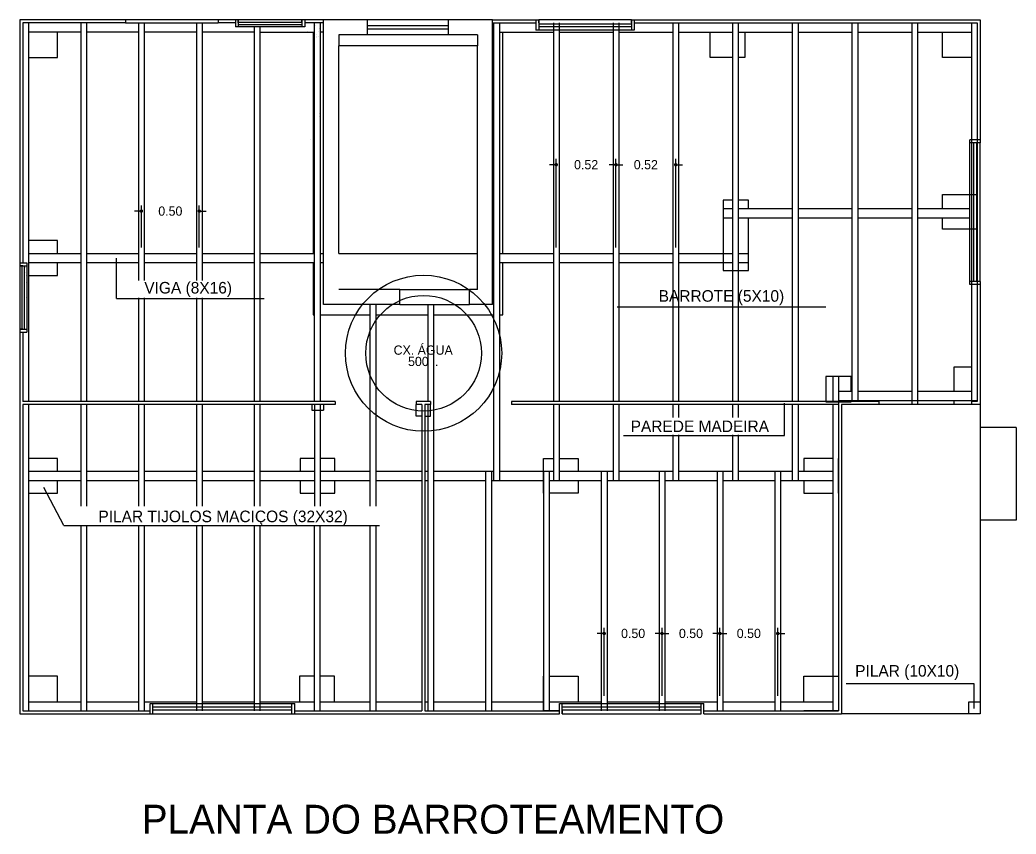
# Model space of a CAD drawing. Extents: x -7 to 295, y -11 to 39.
# Drawn here: x 62.04 to 70.65, y -5.29 to 1.75 of the extents above; entities that cross this region are included whole.
import ezdxf
from ezdxf.enums import TextEntityAlignment as Align

# ---------------------------------------------------------------- set-up
doc = ezdxf.new("R2010")
doc.units = 0
doc.header["$LTSCALE"] = 20
doc.linetypes.add('DASHED2', pattern=[0.375, 0.25, -0.125])
doc.layers.get('0').update_dxf_attribs({"linetype": 'CONTINUOUS'})
doc.layers.get('DEFPOINTS').update_dxf_attribs({"linetype": 'CONTINUOUS'})
for name, color, linetype in [('DIM', 244, 'CONTINUOUS'), ('EQUIPAMENTOS', 1, 'CONTINUOUS'), ('JANELA', 5, 'CONTINUOUS'), ('MADEIRAME', 244, 'CONTINUOUS'), ('PAREDALV', 7, 'CONTINUOUS'), ('PAREDE', 250, 'CONTINUOUS'), ('PEN33', 7, 'CONTINUOUS'), ('PILJOLO', 1, 'CONTINUOUS'), ('PISO', 30, 'CONTINUOUS'), ('TELHADO', 1, 'CONTINUOUS'), ('TEXTO', 244, 'CONTINUOUS'), ('VISTAL', 30, 'CONTINUOUS'), ('VISTAP', 244, 'CONTINUOUS')]:
    doc.layers.add(name, color=color, linetype=linetype)
doc.styles.add('STYLE1', font='txt')
doc.dimstyles.get("Standard").update_dxf_attribs({"dimtxt": 0.08, "dimasz": 0.03, "dimexe": 0.05, "dimexo": 0.05, "dimgap": 0.09, "dimtad": 0, "dimzin": 0, "dimtxsty": 'STANDARD', "dimblk1": 'DOT', "dimblk2": 'DOT', "dimsah": 1, "dimcen": 0.09, "dimclrd": 30, "dimclre": 30, "dimclrt": 244, "dimazin": 3, "dimtfac": 1, "dimtdec": 4, "dimtofl": 0, "dimtmove": 0, "dimatfit": 3, "dimtolj": 1, "dimtzin": 0})

# ---------------------------------------------------------------- blocks, each defined once
blk = doc.blocks.new('_DOT')
at = {"color": 0, "linetype": 'BYBLOCK'}
blk.add_line((-0.5, 0), (-1, 0), dxfattribs=at)
at = {"color": 0, "linetype": 'BYBLOCK', "const_width": 0.5}
blk.add_lwpolyline([(-0.25, 0, 1), (0.25, 0, 1)], format="xyb", close=True, dxfattribs=at)
blk = doc.blocks.new('*D8')
at = {"color": 30, "linetype": 'BYBLOCK'}
for p, q in [((3.5257, -8.6341), (3.5257, -8.044)), ((4.0257, -8.6341), (4.0257, -8.044)), ((3.4957, -8.094), (3.4657, -8.094)), ((4.0557, -8.094), (4.0857, -8.094))]:
    blk.add_line(p, q, dxfattribs=at)
at = {"layer": 'DEFPOINTS', "color": 0, "linetype": 'BYBLOCK'}
for p in [(4.0257, -8.094), (3.5257, -8.6841), (4.0257, -8.6841)]:
    blk.add_point(p, dxfattribs=at)
at = {"color": 30, "linetype": 'BYBLOCK', "xscale": 0.03, "yscale": 0.03, "zscale": 0.03}
blk.add_blockref('_DOT', (3.5257, -8.094), dxfattribs=at)
at = {"color": 30, "linetype": 'BYBLOCK', "xscale": 0.03, "yscale": 0.03, "zscale": 0.03, "rotation": 180}
blk.add_blockref('_DOT', (4.0257, -8.094), dxfattribs=at)
at = {"color": 244, "linetype": 'BYBLOCK', "insert": (3.7757, -8.094), "char_height": 0.08, "attachment_point": 5}
blk.add_mtext('\\A1;0.50', dxfattribs=at)
blk = doc.blocks.new('*D9')
at = {"color": 30, "linetype": 'BYBLOCK'}
for p, q in [((4.0257, -8.6341), (4.0257, -8.044)), ((4.5257, -8.6341), (4.5257, -8.044)), ((3.9957, -8.094), (3.9657, -8.094)), ((4.5557, -8.094), (4.5857, -8.094))]:
    blk.add_line(p, q, dxfattribs=at)
at = {"layer": 'DEFPOINTS', "color": 0, "linetype": 'BYBLOCK'}
for p in [(4.5257, -8.094), (4.0257, -8.6841), (4.5257, -8.6841)]:
    blk.add_point(p, dxfattribs=at)
at = {"color": 30, "linetype": 'BYBLOCK', "xscale": 0.03, "yscale": 0.03, "zscale": 0.03}
blk.add_blockref('_DOT', (4.0257, -8.094), dxfattribs=at)
at = {"color": 30, "linetype": 'BYBLOCK', "xscale": 0.03, "yscale": 0.03, "zscale": 0.03, "rotation": 180}
blk.add_blockref('_DOT', (4.5257, -8.094), dxfattribs=at)
at = {"color": 244, "linetype": 'BYBLOCK', "insert": (4.2757, -8.094), "char_height": 0.08, "attachment_point": 5}
blk.add_mtext('\\A1;0.50', dxfattribs=at)
blk = doc.blocks.new('*D10')
at = {"color": 30, "linetype": 'BYBLOCK'}
for p, q in [((4.5257, -8.6341), (4.5257, -8.044)), ((5.0257, -8.6341), (5.0257, -8.044)), ((4.4957, -8.094), (4.4657, -8.094)), ((5.0557, -8.094), (5.0857, -8.094))]:
    blk.add_line(p, q, dxfattribs=at)
at = {"layer": 'DEFPOINTS', "color": 0, "linetype": 'BYBLOCK'}
for p in [(5.0257, -8.094), (4.5257, -8.6841), (5.0257, -8.6841)]:
    blk.add_point(p, dxfattribs=at)
at = {"color": 30, "linetype": 'BYBLOCK', "xscale": 0.03, "yscale": 0.03, "zscale": 0.03}
blk.add_blockref('_DOT', (4.5257, -8.094), dxfattribs=at)
at = {"color": 30, "linetype": 'BYBLOCK', "xscale": 0.03, "yscale": 0.03, "zscale": 0.03, "rotation": 180}
blk.add_blockref('_DOT', (5.0257, -8.094), dxfattribs=at)
at = {"color": 244, "linetype": 'BYBLOCK', "insert": (4.7757, -8.094), "char_height": 0.08, "attachment_point": 5}
blk.add_mtext('\\A1;0.50', dxfattribs=at)
blk = doc.blocks.new('*D11')
at = {"color": 30, "linetype": 'BYBLOCK'}
for p, q in [((3.0815, -4.0411), (3.0515, -4.0411)), ((3.1115, -4.7575), (3.1115, -3.9911)), ((3.6277, -4.7575), (3.6277, -3.9911)), ((3.6577, -4.0411), (3.6877, -4.0411))]:
    blk.add_line(p, q, dxfattribs=at)
at = {"layer": 'DEFPOINTS', "color": 0, "linetype": 'BYBLOCK'}
for p in [(3.6277, -4.0411), (3.1115, -4.8075), (3.6277, -4.8075)]:
    blk.add_point(p, dxfattribs=at)
at = {"color": 30, "linetype": 'BYBLOCK', "xscale": 0.03, "yscale": 0.03, "zscale": 0.03}
blk.add_blockref('_DOT', (3.1115, -4.0411), dxfattribs=at)
at = {"color": 30, "linetype": 'BYBLOCK', "xscale": 0.03, "yscale": 0.03, "zscale": 0.03, "rotation": 180}
blk.add_blockref('_DOT', (3.6277, -4.0411), dxfattribs=at)
at = {"color": 244, "linetype": 'BYBLOCK', "insert": (3.3696, -4.0411), "char_height": 0.08, "attachment_point": 5}
blk.add_mtext('\\A1;0.52', dxfattribs=at)
blk = doc.blocks.new('*D12')
at = {"color": 30, "linetype": 'BYBLOCK'}
for p, q in [((3.5977, -4.0411), (3.5677, -4.0411)), ((3.6277, -4.7575), (3.6277, -3.9911)), ((4.1439, -4.7575), (4.1439, -3.9911)), ((4.1739, -4.0411), (4.2039, -4.0411))]:
    blk.add_line(p, q, dxfattribs=at)
at = {"layer": 'DEFPOINTS', "color": 0, "linetype": 'BYBLOCK'}
for p in [(4.1439, -4.0411), (3.6277, -4.8075), (4.1439, -4.8075)]:
    blk.add_point(p, dxfattribs=at)
at = {"color": 30, "linetype": 'BYBLOCK', "xscale": 0.03, "yscale": 0.03, "zscale": 0.03}
blk.add_blockref('_DOT', (3.6277, -4.0411), dxfattribs=at)
at = {"color": 30, "linetype": 'BYBLOCK', "xscale": 0.03, "yscale": 0.03, "zscale": 0.03, "rotation": 180}
blk.add_blockref('_DOT', (4.1439, -4.0411), dxfattribs=at)
at = {"color": 244, "linetype": 'BYBLOCK', "insert": (3.8858, -4.0411), "char_height": 0.08, "attachment_point": 5}
blk.add_mtext('\\A1;0.52', dxfattribs=at)
blk = doc.blocks.new('*D13')
at = {"color": 30, "linetype": 'BYBLOCK'}
for p, q in [((-0.5043, -4.4425), (-0.5343, -4.4425)), ((-0.4743, -4.7575), (-0.4743, -4.3925)), ((0.0257, -4.7575), (0.0257, -4.3925)), ((0.0557, -4.4425), (0.0857, -4.4425))]:
    blk.add_line(p, q, dxfattribs=at)
at = {"layer": 'DEFPOINTS', "color": 0, "linetype": 'BYBLOCK'}
for p in [(0.0257, -4.4425), (-0.4743, -4.8075), (0.0257, -4.8075)]:
    blk.add_point(p, dxfattribs=at)
at = {"color": 30, "linetype": 'BYBLOCK', "xscale": 0.03, "yscale": 0.03, "zscale": 0.03}
blk.add_blockref('_DOT', (-0.4743, -4.4425), dxfattribs=at)
at = {"color": 30, "linetype": 'BYBLOCK', "xscale": 0.03, "yscale": 0.03, "zscale": 0.03, "rotation": 180}
blk.add_blockref('_DOT', (0.0257, -4.4425), dxfattribs=at)
at = {"color": 244, "linetype": 'BYBLOCK', "insert": (-0.2243, -4.4425), "char_height": 0.08, "attachment_point": 5}
blk.add_mtext('\\A1;0.50', dxfattribs=at)

msp = doc.modelspace()

# ---------------------------------------------------------------- linework, layer by layer
at = {"layer": 'DIM', "color": 1, "linetype": 'CONTINUOUS'}
for points in [[(68.2035, 0.189), (68.1211, 0.189), (68.1211, -0.4213), (68.3411, -0.4213)], [(68.3411, 0.115), (68.3411, 0.189), (68.2535, 0.189)], [(68.3411, -0.4213), (68.3411, 0.035)], [(69.2298, -1.4636), (69.2298, -1.3371), (69.0098, -1.3371), (69.0098, -1.5571), (69.2298, -1.5571)], [(69.2298, -1.5571), (69.2298, -1.5436)]]:
    msp.add_lwpolyline(points, dxfattribs=at)
at = {"layer": 'EQUIPAMENTOS', "linetype": 'CONTINUOUS'}
msp.add_line((62.9567, 1.7213), (63.7567, 1.7213), dxfattribs=at)
at = {"layer": 'JANELA'}
for p, q in [((63.9317, 1.7262), (64.4817, 1.7262)), ((63.9317, 1.7062), (64.4817, 1.7062)), ((65.7492, 1.6963), (65.0492, 1.6963)), ((65.7492, 1.6663), (65.0492, 1.6663)), ((66.5292, 1.7138), (67.3292, 1.7138)), ((66.5292, 1.6888), (67.3292, 1.6888)), ((70.2867, 0.6838), (70.2867, -0.5162)), ((70.3117, 0.6838), (70.3117, -0.5162)), ((62.0643, -0.9287), (62.0643, -0.3787)), ((62.0843, -0.9287), (62.0843, -0.3787)), ((64.3942, -4.1962), (63.1942, -4.1962)), ((67.9317, -4.1962), (66.7317, -4.1962)), ((64.3942, -4.2212), (63.1942, -4.2212)), ((67.9317, -4.2212), (66.7317, -4.2212))]:
    msp.add_line(p, q, dxfattribs=at)
at = {"layer": 'JANELA', "color": 244}
for p, q in [((65.7492, 1.7463), (65.0492, 1.7463)), ((65.7492, 1.6163), (65.0492, 1.6163))]:
    msp.add_line(p, q, dxfattribs=at)
at = {"layer": 'MADEIRAME', "color": 30, "linetype": 'CONTINUOUS'}
for p, q in [((62.879, -0.6623), (64.156, -0.6623)), ((67.2065, -0.7332), (69.0088, -0.7332)), ((67.2607, -1.8479), (68.6537, -1.8479)), ((62.4226, -2.6259), (65.151, -2.6259)), ((69.1857, -3.9897), (70.2904, -3.9897))]:
    msp.add_line(p, q, dxfattribs=at)
at = {"layer": 'PAREDALV'}
for p, q in [((64.6692, -0.7137), (64.6692, 1.7463)), ((65.0492, 1.7463), (64.6692, 1.7463)), ((65.0492, 1.6163), (65.0492, 1.7463)), ((65.7492, 1.6163), (65.7492, 1.7463)), ((66.1292, 1.7463), (65.7492, 1.7463)), ((66.1292, -0.7137), (66.1292, 1.7463)), ((65.0492, 1.6163), (64.7992, 1.6163)), ((65.9992, 1.6163), (65.7492, 1.6163)), ((65.3292, -0.5837), (64.7992, -0.5837)), ((65.3292, -0.7137), (65.3292, -0.5837)), ((65.9992, -0.5837), (65.9292, -0.5837)), ((65.9292, -0.7137), (65.9292, -0.5837)), ((65.3292, -0.7137), (64.6692, -0.7137)), ((66.1292, -0.7137), (65.9292, -0.7137))]:
    msp.add_line(p, q, dxfattribs=at)
at = {"layer": 'PAREDALV', "color": 1}
msp.add_line((65.9992, -0.5837), (65.9992, 1.5213), dxfattribs=at)
at = {"layer": 'PAREDE'}
for p, q in [((62.0442, 1.7463), (62.0442, -0.3787)), ((62.9567, 1.7463), (62.0442, 1.7463)), ((62.9567, 1.7463), (62.9567, 1.7213)), ((63.7567, 1.7463), (63.7567, 1.7213)), ((63.9317, 1.7463), (63.7567, 1.7463)), ((63.9067, 1.7463), (63.9067, 1.7213)), ((64.6692, 1.7463), (64.4817, 1.7463)), ((64.5067, 1.7463), (64.5067, 1.7213)), ((66.1292, 1.7463), (66.5292, 1.7463)), ((67.3292, 1.7463), (70.3442, 1.7463)), ((70.3442, 1.7463), (70.3442, 0.6838)), ((62.0692, 1.7213), (62.0692, -0.3537)), ((62.9567, 1.7213), (62.0692, 1.7213)), ((63.9067, 1.7213), (63.7567, 1.7213)), ((63.9317, 1.6863), (63.9067, 1.6863)), ((64.5067, 1.6863), (64.4817, 1.6863)), ((64.6692, 1.7213), (64.5067, 1.7213)), ((66.1292, 1.7213), (66.5042, 1.7213)), ((66.5292, 1.6563), (66.5042, 1.6563)), ((67.3542, 1.6563), (67.3292, 1.6563)), ((67.3542, 1.7213), (70.3192, 1.7213)), ((70.3192, 1.7213), (70.3192, 0.7088)), ((70.2542, 0.6838), (70.2542, 0.7088)), ((62.1042, -0.3537), (62.1042, -0.3787)), ((70.2542, -0.5412), (70.2542, -0.5162)), ((70.3442, -0.5162), (70.3442, -1.5787)), ((70.3192, -0.5412), (70.3192, -1.5537)), ((62.0442, -0.9287), (62.0442, -4.2537)), ((62.1042, -0.9287), (62.1042, -0.9537)), ((62.0692, -0.9537), (62.0692, -1.5537)), ((64.5667, -1.6287), (64.6667, -1.6287)), ((65.4692, -1.6787), (65.4692, -1.5787)), ((65.5192, -1.5787), (65.5192, -4.2287)), ((65.5442, -1.5787), (65.5442, -4.2287)), ((65.5942, -1.6787), (65.5942, -1.5787)), ((69.1192, -1.5787), (69.1192, -2.8787)), ((69.1442, -1.5787), (69.1442, -4.2537)), ((69.4692, -1.5537), (69.4692, -1.5787)), ((70.2692, -1.5537), (70.2692, -1.5787)), ((69.1192, -4.1287), (69.1192, -4.2287)), ((63.1692, -4.1637), (63.1942, -4.1637)), ((64.3942, -4.1637), (64.4192, -4.1637)), ((66.7067, -4.1637), (66.7317, -4.1637)), ((67.9317, -4.1637), (67.9567, -4.1637)), ((62.0442, -4.2537), (63.1942, -4.2537)), ((62.0692, -4.2287), (63.1692, -4.2287)), ((64.3942, -4.2537), (66.7067, -4.2537)), ((64.4192, -4.2287), (65.5192, -4.2287)), ((65.5442, -4.2287), (66.7067, -4.2287)), ((66.7317, -4.2287), (66.7317, -4.2537)), ((67.9567, -4.2287), (69.1192, -4.2287)), ((67.9567, -4.2537), (69.1442, -4.2537))]:
    msp.add_line(p, q, dxfattribs=at)
at = {"layer": 'PAREDE', "color": 250}
for p, q in [((63.9317, 1.7463), (63.9317, 1.7213)), ((63.9317, 1.7463), (63.9317, 1.6863)), ((63.9317, 1.7213), (63.9317, 1.7463)), ((64.4817, 1.7213), (64.4817, 1.7463)), ((64.4817, 1.7463), (64.4817, 1.6863)), ((64.4817, 1.7463), (64.4817, 1.7213)), ((66.5042, 1.7463), (66.5042, 1.6563)), ((66.5292, 1.7213), (66.5292, 1.7463)), ((66.5292, 1.7463), (66.5292, 1.6563)), ((66.5292, 1.7463), (66.5292, 1.7213)), ((67.3292, 1.7213), (67.3292, 1.7463)), ((67.3292, 1.7463), (67.3292, 1.6563)), ((67.3292, 1.7463), (67.3292, 1.7213)), ((67.3542, 1.7463), (67.3542, 1.6563)), ((63.9067, 1.7213), (63.9067, 1.6863)), ((64.5067, 1.7213), (64.5067, 1.6863)), ((70.3442, 0.7088), (70.2542, 0.7088)), ((70.3442, 0.6838), (70.2542, 0.6838)), ((70.3442, 0.6838), (70.3192, 0.6838)), ((62.0442, -0.3537), (62.1042, -0.3537)), ((62.0442, -0.3787), (62.1042, -0.3787)), ((62.0692, -0.3787), (62.0442, -0.3787)), ((62.0442, -0.3787), (62.0692, -0.3787)), ((70.3442, -0.5162), (70.2542, -0.5162)), ((70.3442, -0.5162), (70.3192, -0.5162)), ((70.3442, -0.5412), (70.2542, -0.5412)), ((62.0442, -0.9287), (62.1042, -0.9287)), ((62.0442, -0.9287), (62.0692, -0.9287)), ((62.0692, -0.9287), (62.0442, -0.9287)), ((62.0442, -0.9537), (62.1042, -0.9537)), ((64.7692, -1.5537), (62.0692, -1.5537)), ((64.7692, -1.5787), (62.0692, -1.5787)), ((64.5667, -1.5787), (64.5667, -1.6287)), ((64.7692, -1.5537), (64.7692, -1.5787)), ((65.4692, -1.5537), (65.4692, -1.5787)), ((65.5942, -1.5537), (65.4692, -1.5537)), ((65.5192, -1.5787), (65.4692, -1.5787)), ((65.5942, -1.5787), (65.5442, -1.5787)), ((65.5942, -1.5537), (65.5942, -1.5787)), ((69.4692, -1.5537), (66.2942, -1.5537)), ((66.2942, -1.5537), (66.2942, -1.5787)), ((69.1192, -1.5787), (66.2942, -1.5787)), ((69.4692, -1.5787), (69.1442, -1.5787)), ((70.3192, -1.5537), (70.2692, -1.5537)), ((70.3442, -1.5787), (70.2692, -1.5787)), ((65.5192, -1.6787), (65.4692, -1.6787)), ((65.5442, -1.6787), (65.5942, -1.6787)), ((63.1692, -4.2537), (63.1692, -4.1637)), ((63.1942, -4.2537), (63.1942, -4.1637)), ((64.3942, -4.2537), (64.3942, -4.1637)), ((64.4192, -4.2537), (64.4192, -4.1637)), ((66.7067, -4.2537), (66.7067, -4.1637)), ((66.7317, -4.2537), (66.7317, -4.1637)), ((67.9317, -4.2537), (67.9317, -4.1637)), ((67.9567, -4.2537), (67.9567, -4.1637)), ((70.2442, -4.1537), (70.2442, -4.2537)), ((70.3442, -4.1537), (70.2442, -4.1537)), ((70.3442, -4.1537), (70.3442, -4.2537)), ((70.3442, -4.2537), (70.2442, -4.2537))]:
    msp.add_line(p, q, dxfattribs=at)
at = {"layer": 'PAREDE', "color": 244}
for p, q in [((62.1192, 1.7213), (62.1192, -1.5537)), ((62.5692, 1.7213), (62.5692, -1.5537)), ((62.6192, 1.7213), (62.6192, -1.5537)), ((63.0692, 1.7213), (63.0692, -0.5066)), ((63.1192, 1.7213), (63.1192, -0.5066)), ((63.5692, 1.7213), (63.5692, -0.5066)), ((63.6192, 1.7213), (63.6192, -0.5066)), ((64.0692, 1.6863), (64.0692, -1.5537)), ((64.1192, 1.6863), (64.1192, -1.5537)), ((64.5886, 1.7213), (64.5886, -1.5537)), ((64.6386, 1.7213), (64.6386, -1.5537)), ((66.1387, 1.7213), (66.1387, -2.2354)), ((66.1887, 1.7213), (66.1887, -2.2354)), ((66.6549, 1.7213), (66.6549, -1.5537)), ((66.7049, 1.7213), (66.7049, -1.5537)), ((67.1711, 1.7213), (67.1711, -1.5537)), ((67.2211, 1.7213), (67.2211, -1.5537)), ((67.6873, 1.7213), (67.6873, -1.5537)), ((67.7373, 1.7213), (67.7373, -1.5537)), ((68.2035, 1.7213), (68.2035, -1.5537)), ((68.2535, 1.7213), (68.2535, -1.5537)), ((68.7197, 1.7213), (68.7197, -1.5537)), ((68.7697, 1.7213), (68.7697, -1.5537)), ((69.2359, 1.7213), (69.2359, -1.5537)), ((69.2859, 1.7213), (69.2859, -1.5537)), ((69.7521, 1.7213), (69.7521, -1.5787)), ((69.8021, 1.7213), (69.8021, -1.5787)), ((70.2683, 1.7213), (70.2683, -1.5537)), ((70.3183, 1.7213), (70.3183, -1.5537)), ((63.0692, -0.6566), (63.0692, -1.5537)), ((63.1192, -0.6566), (63.1192, -1.5537)), ((63.5692, -0.6566), (63.5692, -1.5537)), ((63.6192, -0.6566), (63.6192, -1.5537)), ((65.0692, -0.7137), (65.0692, -2.459)), ((65.1192, -0.7137), (65.1192, -2.459)), ((65.5692, -0.7137), (65.5692, -1.5537)), ((65.6192, -0.7137), (65.6192, -4.2287)), ((69.0692, -1.3333), (69.0692, -1.5571)), ((69.1192, -1.3333), (69.1192, -4.2287)), ((62.0692, -1.5787), (62.0692, -4.2287)), ((62.1192, -1.5787), (62.1192, -4.2287)), ((62.5692, -1.5787), (62.5692, -2.459)), ((62.6192, -1.5787), (62.6192, -2.459)), ((63.0692, -1.5787), (63.0692, -2.459)), ((63.1192, -1.5787), (63.1192, -2.459)), ((63.5692, -1.5787), (63.5692, -2.459)), ((63.6192, -1.5787), (63.6192, -2.459)), ((64.0692, -1.5787), (64.0692, -2.459)), ((64.1192, -1.5787), (64.1192, -2.459)), ((64.5898, -1.5787), (64.5898, -2.459)), ((64.6398, -1.5787), (64.6398, -2.459)), ((65.5692, -1.5787), (65.5692, -4.2287)), ((66.6549, -1.5787), (66.6549, -2.2354)), ((66.7049, -1.5787), (66.7049, -2.2354)), ((67.1711, -1.5787), (67.1711, -2.2354)), ((67.2211, -1.5787), (67.2211, -2.2354)), ((67.6873, -1.5787), (67.6873, -1.6922)), ((67.7373, -1.5787), (67.7373, -1.6922)), ((68.2035, -1.5787), (68.2035, -1.6922)), ((68.2535, -1.5787), (68.2535, -1.6922)), ((68.7197, -1.5787), (68.7197, -2.2354)), ((68.7697, -1.5787), (68.7697, -2.2354)), ((69.0692, -1.5787), (69.0692, -4.2287)), ((67.6873, -1.8422), (67.6873, -2.2354)), ((67.7373, -1.8422), (67.7373, -2.2354)), ((68.2035, -1.8422), (68.2035, -2.2354)), ((68.2535, -1.8422), (68.2535, -2.2354)), ((66.0692, -2.1554), (66.0692, -4.2287)), ((66.1192, -2.1554), (66.1192, -4.2287)), ((66.5692, -2.1554), (66.5692, -4.2287)), ((66.6192, -2.1554), (66.6192, -4.2287)), ((67.0692, -2.1554), (67.0692, -4.2287)), ((67.1192, -2.1554), (67.1192, -4.2287)), ((67.5692, -2.1554), (67.5692, -4.2287)), ((67.6192, -2.1554), (67.6192, -4.2287)), ((68.0692, -2.1554), (68.0692, -4.2287)), ((68.1192, -2.1554), (68.1192, -4.2287)), ((68.5692, -2.1554), (68.5692, -4.2287)), ((68.6192, -2.1554), (68.6192, -4.2287)), ((62.5692, -2.6259), (62.5692, -4.2287)), ((62.6192, -2.6259), (62.6192, -4.2287)), ((63.0692, -2.6259), (63.0692, -4.2287)), ((63.1192, -2.6259), (63.1192, -4.2287)), ((63.5692, -2.6259), (63.5692, -4.2287)), ((63.6192, -2.6259), (63.6192, -4.2287)), ((64.0692, -2.6259), (64.0692, -4.2287)), ((64.1192, -2.6259), (64.1192, -4.2287)), ((64.5868, -2.6259), (64.5868, -4.2287)), ((64.6368, -2.6259), (64.6368, -4.2287)), ((65.0692, -2.6259), (65.0692, -4.2287)), ((65.1192, -2.6259), (65.1192, -4.2287))]:
    msp.add_line(p, q, dxfattribs=at)
at = {"layer": 'PAREDE', "color": 1}
for p, q in [((62.5692, 1.6413), (62.1192, 1.6413)), ((63.0692, 1.6413), (62.6192, 1.6413)), ((63.5692, 1.6413), (63.1192, 1.6413)), ((64.0692, 1.6413), (63.6192, 1.6413)), ((64.6692, 1.6413), (64.6386, 1.6413)), ((66.1292, 1.6413), (66.1387, 1.6413)), ((66.1887, 1.6413), (66.6549, 1.6413)), ((66.7049, 1.6413), (67.1711, 1.6413)), ((67.2211, 1.6413), (67.6873, 1.6413)), ((67.7373, 1.6413), (68.2035, 1.6413)), ((68.2535, 1.6413), (68.7197, 1.6413)), ((68.7697, 1.6413), (69.2359, 1.6413)), ((69.2859, 1.6413), (69.7521, 1.6413)), ((69.8021, 1.6413), (70.2683, 1.6413)), ((70.3183, 1.6413), (70.3192, 1.6413)), ((62.1192, -4.1487), (62.5692, -4.1487)), ((62.6192, -4.1487), (63.0692, -4.1487)), ((63.1192, -4.1487), (63.5692, -4.1487)), ((63.6192, -4.1487), (64.0692, -4.1487)), ((64.1192, -4.1487), (64.5868, -4.1487)), ((64.6368, -4.1487), (65.0692, -4.1487)), ((65.1192, -4.1487), (65.5192, -4.1487)), ((65.5442, -4.1487), (65.5692, -4.1487)), ((65.6192, -4.1487), (66.0692, -4.1487)), ((66.1192, -4.1487), (66.5692, -4.1487)), ((66.6192, -4.1487), (67.0692, -4.1487)), ((67.1192, -4.1487), (67.5692, -4.1487)), ((67.6192, -4.1487), (68.0692, -4.1487)), ((68.1192, -4.1487), (68.5692, -4.1487)), ((68.6192, -4.1487), (69.0692, -4.1487))]:
    msp.add_line(p, q, dxfattribs=at)
at = {"layer": 'PAREDE', "color": 250, "linetype": 'CONTINUOUS'}
msp.add_line((64.6667, -1.5787), (64.6667, -1.6287), dxfattribs=at)
at = {"layer": 'PEN33', "color": 31}
for points in [[(64.4696, 1.6972), (64.4696, 1.6972)], [(64.5071, 1.6822), (64.5071, 1.6822)], [(64.5334, 1.6472), (64.5334, 1.6472)], [(64.5996, 1.6985), (64.5996, 1.6985)], [(64.6221, 1.6444), (64.6221, 1.6444)], [(64.6346, 1.6735), (64.6346, 1.6735)], [(64.6034, 1.6022), (64.6034, 1.6022)], [(64.6059, 1.6197), (64.6059, 1.6197)], [(64.6071, 1.591), (64.6071, 1.591)], [(64.6271, 1.606), (64.6271, 1.606)], [(64.6309, 0.9119), (64.6309, 0.9119)], [(64.6334, 0.9406), (64.6334, 0.9406)], [(64.5584, 0.7119), (64.5584, 0.7119)], [(62.0895, -0.3933), (62.0895, -0.3933)], [(62.0932, -0.3908), (62.0932, -0.3908)], [(62.1082, -0.3533), (62.1082, -0.3533)], [(62.1082, -0.4027), (62.1082, -0.4027)], [(62.0945, -0.4333), (62.0945, -0.4333)], [(62.0982, -0.4595), (62.0982, -0.4595)], [(62.1082, -0.5095), (62.1082, -0.5095)], [(62.0982, -0.5258), (62.0982, -0.5258)], [(62.1057, -0.5302), (62.1057, -0.5302)], [(62.107, -0.5283), (62.107, -0.5283)], [(62.0982, -0.6545), (62.0982, -0.6545)], [(62.1032, -0.6052), (62.1032, -0.6052)], [(62.1082, -0.6645), (62.1082, -0.6645)]]:
    msp.add_lwpolyline(points, dxfattribs=at)
at = {"layer": 'PILJOLO'}
for p, q in [((65.9992, 1.5213), (64.7992, 1.5213)), ((65.9992, 1.4213), (65.9992, 1.5213)), ((68.1211, 0.115), (68.2035, 0.115)), ((68.2535, 0.115), (68.7197, 0.115)), ((68.7697, 0.115), (69.2359, 0.115)), ((69.2859, 0.115), (69.7521, 0.115)), ((69.8021, 0.115), (70.2542, 0.115)), ((68.1211, 0.035), (68.2035, 0.035)), ((68.2535, 0.035), (68.7197, 0.035)), ((68.7697, 0.035), (69.2359, 0.035)), ((69.2859, 0.035), (69.7521, 0.035)), ((69.8021, 0.035), (70.2542, 0.035)), ((62.1192, -0.2721), (62.5692, -0.2721)), ((62.6192, -0.2721), (63.0692, -0.2721)), ((63.1192, -0.2721), (63.5692, -0.2721)), ((63.6192, -0.2721), (64.0692, -0.2721)), ((64.1192, -0.2721), (64.5886, -0.2721)), ((64.6386, -0.2721), (64.6692, -0.2721)), ((66.1292, -0.2721), (66.1387, -0.2721)), ((66.1292, -0.2721), (66.1387, -0.2721)), ((66.1887, -0.2721), (66.2992, -0.2721)), ((66.1887, -0.2721), (66.6549, -0.2721)), ((66.7049, -0.2721), (67.1711, -0.2721)), ((67.2211, -0.2721), (67.6873, -0.2721)), ((67.7373, -0.2721), (68.2035, -0.2721)), ((68.2535, -0.2721), (68.3411, -0.2721)), ((62.1192, -0.3521), (62.5692, -0.3521)), ((62.6192, -0.3521), (63.0692, -0.3521)), ((63.1192, -0.3521), (63.5692, -0.3521)), ((63.6192, -0.3521), (64.0692, -0.3521)), ((64.1192, -0.3521), (64.5886, -0.3521)), ((64.6386, -0.3521), (64.6692, -0.3521)), ((66.1292, -0.3521), (66.1387, -0.3521)), ((66.1887, -0.3521), (66.6549, -0.3521)), ((66.7049, -0.3521), (67.1711, -0.3521)), ((67.2211, -0.3521), (67.6873, -0.3521)), ((67.7373, -0.3521), (68.2035, -0.3521)), ((68.2535, -0.3521), (68.3411, -0.3521)), ((70.1192, -1.2537), (70.2683, -1.2537)), ((70.1192, -1.4636), (70.1192, -1.2537)), ((70.3183, -1.2537), (70.3192, -1.2537)), ((70.3192, -1.2537), (70.3192, -1.5537)), ((69.1192, -1.4636), (69.2359, -1.4636)), ((69.2859, -1.4636), (69.7521, -1.4636)), ((69.8021, -1.4636), (70.2683, -1.4636)), ((69.1192, -1.5436), (70.3183, -1.5436)), ((70.1192, -1.5787), (70.1192, -1.5436)), ((62.1192, -2.1554), (62.5692, -2.1554)), ((62.1192, -2.2354), (62.5692, -2.2354)), ((62.6192, -2.1554), (63.0692, -2.1554)), ((62.6192, -2.2354), (63.0692, -2.2354)), ((63.1192, -2.1554), (63.5692, -2.1554)), ((63.1192, -2.2354), (63.5692, -2.2354)), ((63.6192, -2.1554), (64.0692, -2.1554)), ((63.6192, -2.2354), (64.0692, -2.2354)), ((64.1192, -2.1554), (64.5898, -2.1554)), ((64.1192, -2.2354), (64.5898, -2.2354)), ((64.6398, -2.1554), (65.0692, -2.1554)), ((64.6398, -2.2354), (65.0692, -2.2354)), ((65.1192, -2.1554), (65.5192, -2.1554)), ((65.1192, -2.2354), (65.5192, -2.2354)), ((65.5442, -2.1554), (65.5692, -2.1554)), ((65.5442, -2.2354), (65.5692, -2.2354)), ((65.6192, -2.1554), (66.1387, -2.1554)), ((65.6192, -2.2354), (66.0692, -2.2354)), ((66.1192, -2.2354), (66.5692, -2.2354)), ((66.1887, -2.1554), (66.6549, -2.1554)), ((66.6192, -2.2354), (67.0692, -2.2354)), ((66.7049, -2.1554), (67.1711, -2.1554)), ((67.1192, -2.2354), (67.5692, -2.2354)), ((67.2211, -2.1554), (67.6873, -2.1554)), ((67.6192, -2.2354), (68.0692, -2.2354)), ((67.7373, -2.1554), (68.2035, -2.1554)), ((68.1192, -2.2354), (68.5692, -2.2354)), ((68.2535, -2.1554), (68.7197, -2.1554)), ((68.6192, -2.2354), (69.0692, -2.2354)), ((68.7697, -2.1554), (69.0692, -2.1554))]:
    msp.add_line(p, q, dxfattribs=at)
for points in [[(62.3692, 1.7213), (62.0692, 1.7213), (62.0692, 1.4213)], [(62.1192, 1.4213), (62.3692, 1.4213), (62.3692, 1.6413)], [(68.0092, 1.7213), (68.3092, 1.7213)], [(68.2035, 1.4213), (68.0092, 1.4213), (68.0092, 1.6413)], [(68.3092, 1.6413), (68.3092, 1.4213)], [(70.0192, 1.7213), (70.3192, 1.7213), (70.3192, 1.4213)], [(70.2683, 1.4213), (70.0192, 1.4213), (70.0192, 1.6413)], [(68.3092, 1.4213), (68.2535, 1.4213)], [(70.3192, 1.4213), (70.3183, 1.4213)], [(70.0192, 0.115), (70.0192, 0.2363), (70.3192, 0.2363), (70.3192, -0.0637)], [(70.3192, -0.0637), (70.0192, -0.0637), (70.0192, 0.035)], [(62.3692, -0.2721), (62.3692, -0.1621), (62.1192, -0.1621)], [(62.1192, -0.4621), (62.3692, -0.4621), (62.3692, -0.3521)], [(62.0692, -2.0454), (62.0692, -2.3454)], [(62.3692, -2.1554), (62.3692, -2.0454), (62.1192, -2.0454)], [(64.5898, -2.0454), (64.465, -2.0454), (64.465, -2.1554)], [(64.765, -2.1554), (64.765, -2.0454), (64.6398, -2.0454)], [(66.5692, -2.3454), (66.5692, -2.0454), (66.6549, -2.0454)], [(66.7049, -2.0454), (66.8692, -2.0454), (66.8692, -2.1554)], [(69.0692, -2.0454), (68.8192, -2.0454), (68.8192, -2.1554)], [(69.1192, -2.3454), (69.1192, -2.0454)], [(62.1192, -2.3454), (62.3692, -2.3454), (62.3692, -2.2354)], [(64.465, -2.2354), (64.465, -2.3454)], [(64.6398, -2.3454), (64.765, -2.3454), (64.765, -2.2354)], [(66.8692, -2.2354), (66.8692, -2.3454)], [(68.8192, -2.2354), (68.8192, -2.3454)], [(64.465, -2.3454), (64.5898, -2.3454)], [(66.8692, -2.3454), (66.6192, -2.3454)], [(68.8192, -2.3454), (69.0692, -2.3454)], [(62.0692, -3.9287), (62.0692, -4.2287)], [(62.3692, -4.1487), (62.3692, -3.9287), (62.1192, -3.9287)], [(64.5868, -3.9287), (64.462, -3.9287), (64.462, -4.1487)], [(64.762, -4.1487), (64.762, -3.9287), (64.6368, -3.9287)], [(66.7067, -4.2287), (66.5692, -4.2287), (66.5692, -3.9287)], [(66.6192, -3.9287), (66.8692, -3.9287), (66.8692, -4.1487)], [(68.8192, -4.1487), (68.8192, -3.9287), (69.1192, -3.9287), (69.1192, -4.2287)], [(62.0692, -4.2287), (62.3692, -4.2287)], [(64.4444, -4.2287), (64.7444, -4.2287)], [(69.1192, -4.2287), (68.8192, -4.2287)]]:
    msp.add_lwpolyline(points, dxfattribs=at)
at = {"layer": 'PISO', "color": 1}
for p, q in [((64.1192, 1.6413), (64.5886, 1.6413)), ((64.5792, 1.6413), (64.5792, -0.2721))]:
    msp.add_line(p, q, dxfattribs=at)
for points in [[(66.2192, -0.2721), (66.2192, 1.6413)], [(64.7992, -0.2721), (65.9992, -0.2721)], [(64.5792, -0.3521), (64.5792, -0.8037)], [(66.1887, -0.8037), (66.2192, -0.8037), (66.2192, -0.3521)], [(64.6386, -0.8037), (65.0692, -0.8037)], [(65.1192, -0.8037), (65.5692, -0.8037)], [(65.6192, -0.8037), (66.1387, -0.8037)]]:
    msp.add_lwpolyline(points, dxfattribs=at)
at = {"layer": 'PISO', "color": 30}
for points in [[(65.3242, -0.5837), (65.9292, -0.5837)], [(65.3292, -0.7137), (65.9292, -0.7137)]]:
    msp.add_lwpolyline(points, dxfattribs=at)
at = {"layer": 'TELHADO', "color": 30, "linetype": 'DASHED2'}
for radius in [0.675, 0.5]:
    msp.add_circle((65.5331, -1.1355), radius, dxfattribs=at)
at = {"layer": 'VISTAL', "color": 30}
for p, q in [((70.6542, -1.7787), (70.3442, -1.7787)), ((70.6542, -1.7787), (70.6542, -2.5787)), ((70.6542, -2.5787), (70.3442, -2.5787))]:
    msp.add_line(p, q, dxfattribs=at)
at = {"layer": 'VISTAP'}
for p, q in [((63.7567, 1.7463), (62.9567, 1.7463)), ((64.4817, 1.7463), (63.9317, 1.7463)), ((67.3292, 1.7463), (66.5292, 1.7463)), ((64.4817, 1.6863), (63.9317, 1.6863)), ((67.3292, 1.6563), (66.5292, 1.6563)), ((70.2542, -0.5162), (70.2542, 0.6838)), ((70.3442, -0.5162), (70.3442, 0.6838)), ((62.0442, -0.3787), (62.0442, -0.9287)), ((62.1042, -0.3787), (62.1042, -0.9287)), ((63.1942, -4.1637), (64.3942, -4.1637)), ((66.7317, -4.1637), (67.9317, -4.1637)), ((63.1942, -4.2537), (64.3942, -4.2537)), ((66.7317, -4.2537), (67.9317, -4.2537))]:
    msp.add_line(p, q, dxfattribs=at)
at = {"layer": 'VISTAP', "color": 7, "linetype": 'CONTINUOUS'}
for p, q in [((64.7992, 1.6163), (64.7992, 1.5213)), ((65.9992, 1.6163), (65.9992, 1.5213))]:
    msp.add_line(p, q, dxfattribs=at)
at = {"layer": 'VISTAP', "color": 1, "linetype": 'CONTINUOUS'}
for p, q in [((64.7992, -0.2721), (64.7992, 1.5213)), ((64.5792, -0.8037), (64.5886, -0.8037))]:
    msp.add_line(p, q, dxfattribs=at)
at = {"layer": 'VISTAP', "color": 30, "linetype": 'CONTINUOUS'}
for p, q in [((62.879, -0.6623), (62.879, -0.3136)), ((68.6537, -1.8479), (68.6537, -1.567)), ((62.4226, -2.6259), (62.2494, -2.2962)), ((70.2904, -3.9897), (70.2904, -4.2058))]:
    msp.add_line(p, q, dxfattribs=at)
at = {"layer": 'VISTAP', "color": 1}
msp.add_line((70.2692, -1.5787), (69.4692, -1.5787), dxfattribs=at)
at = {"layer": 'VISTAP', "color": 244}
for p, q in [((70.3442, -1.5787), (70.3442, -4.1537)), ((70.2442, -4.2537), (69.1442, -4.2537))]:
    msp.add_line(p, q, dxfattribs=at)
at = {"layer": 'VISTAP', "color": 250}
msp.add_line((67.9317, -4.2537), (67.9317, -4.2287), dxfattribs=at)

# ---------------------------------------------------------------- texts
at = {"layer": 'TEXTO', "linetype": 'CONTINUOUS', "style": 'STYLE1'}
for s, height, p in [('VIGA (8X16)', 0.1, (63.4983, -0.5816)), ('BARROTE (5X10)', 0.1, (68.1076, -0.6525)), ('CX. ÁGUA', 0.08, (65.5296, -1.0987)), ('500 l.', 0.08, (65.5296, -1.2048)), ('PAREDE MADEIRA', 0.1, (67.9209, -1.7672)), ('PILAR TIJOLOS MACIÇOS (32X32)', 0.1, (63.8004, -2.559)), ('PILAR (10X10)', 0.1, (69.7133, -3.8939)), ('PLANTA DO BARROTEAMENTO', 0.25, (65.6145, -5.1643))]:
    msp.add_text(s, height=height, dxfattribs=at).set_placement(p, align=Align.MIDDLE)

# ---------------------------------------------------------------- dimensions: what is measured, and where the dimension line sits
at = {"layer": 'VISTAP', "color": 7, "linetype": 'CONTINUOUS'}
for base, p1, p2, picture, middle in [((67.1961, 0.4943), (66.6799, -0.2721), (67.1961, -0.2721), '*D11', (66.938, 0.4943)), ((67.7123, 0.4943), (67.1961, -0.2721), (67.7123, -0.2721), '*D12', (67.4542, 0.4943)), ((63.5942, 0.093), (63.0942, -0.2721), (63.5942, -0.2721), '*D13', (63.3442, 0.093)), ((67.5942, -3.5586), (67.0942, -4.1487), (67.5942, -4.1487), '*D8', (67.3442, -3.5586)), ((68.0942, -3.5586), (67.5942, -4.1487), (68.0942, -4.1487), '*D9', (67.8442, -3.5586)), ((68.5942, -3.5586), (68.0942, -4.1487), (68.5942, -4.1487), '*D10', (68.3442, -3.5586))]:
    dim = msp.add_linear_dim(base=base, p1=p1, p2=p2, dimstyle='STANDARD', dxfattribs=at)
    dim.commit()
    dim.dimension.update_dxf_attribs({"geometry": picture, "text_midpoint": middle, "insert": (63.5685, 4.5354)})

doc.saveas('drawing.dxf')
